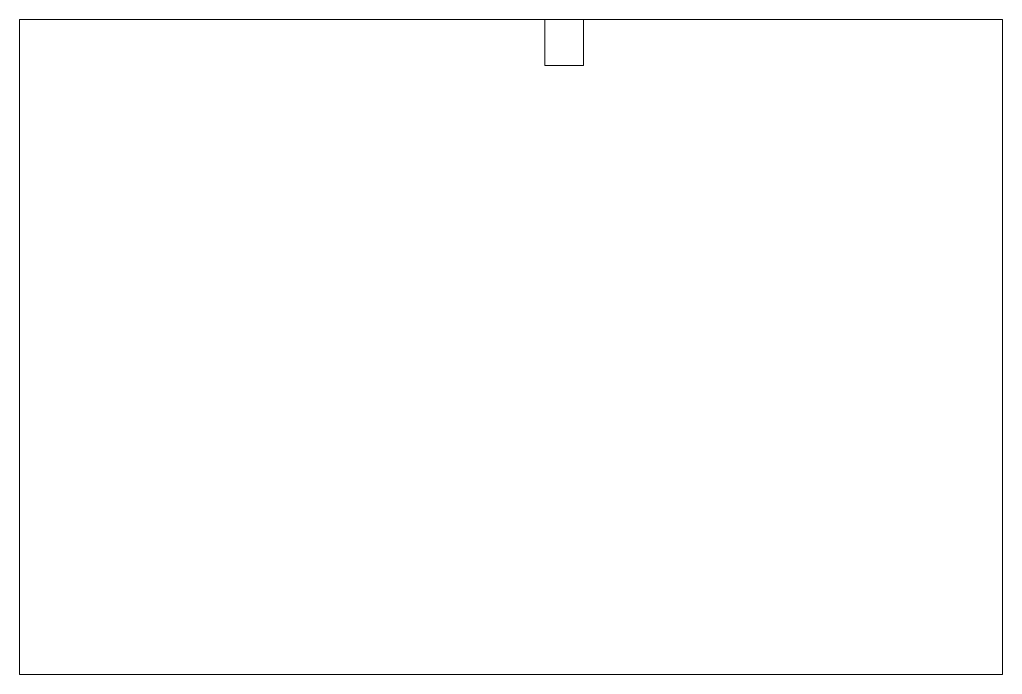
# Paper-space layout 'Sheet 1' of a CAD drawing. Header units: millimetres. Extents: x 1.05 to 9.45, y 0.7 to 6.3.
# The model-space entities are those that its viewports show. They can reach past a viewport. Long polylines and large blocks are cut down to what shows.
import ezdxf

# ---------------------------------------------------------------- set-up
doc = ezdxf.new("R2010")
doc.units = ezdxf.units.MM
doc.header["$MEASUREMENT"] = 0
doc.layers.add('Layer 1', color=7, linetype='Continuous')

msp = doc.modelspace()

# ---------------------------------------------------------------- linework, layer by layer
at = {"layer": 'Layer 1', "color": 114, "lineweight": 18}
msp.add_lwpolyline([(-0.207, -0.246), (0.207, -0.246), (0.207, 0.246), (-0.207, 0.246), (-0.207, -0.246)], close=True, dxfattribs=at)

psp = doc.layouts.new('Sheet 1')

# ---------------------------------------------------------------- viewports
at = {"layer": '0'}
psp.add_viewport(center=(5.25, 3.5), size=(8.4, 5.6), view_center_point=(-0.57, -3.2646), view_height=7.02135, dxfattribs=at)

doc.saveas('drawing.dxf')
